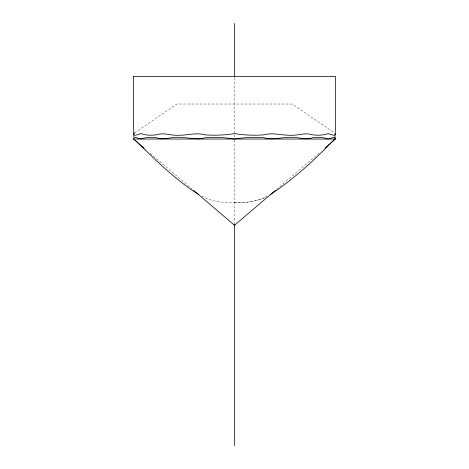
<?xml version="1.0" encoding="UTF-8"?>
<svg xmlns="http://www.w3.org/2000/svg" width="469" height="469" viewBox="0 0 469 469"><rect width="100%" height="100%" fill="white"/><g stroke="black" fill="none" stroke-linecap="round" stroke-linejoin="round"><path stroke-width="0.35" stroke-dasharray="2.35 1.76" d="M276.599 189.347L318.861 153.269M134.644 132.803L176.901 104.024L292.099 104.024L334.356 132.803M234.5 202.567L243.986 202.426C252 202.174 259.926 200.128 267.013 196.376C254.175 203.458 239.178 202.725 225.014 202.426L216.871 201.57L209.367 199.595L201.987 196.376M144.575 148.526L145.689 149.476M150.139 153.269L191.844 188.872M234.5 77.678L234.5 134.105M234.5 134.838L234.5 139.234M234.5 139.967L234.5 224.241"/><path stroke-width="0.7" d="M133.571 76.517L133.501 123.318L133.888 136.801M334.913 138.044L335.446 128.606L335.546 76.517L133.454 76.517M144.018 148.052L133.454 139.029L133.941 137.734L135.394 137.311L141.151 139.029C145.988 137.048 151.288 137.165 156.388 137.734C163.658 140.489 170.915 136.801 178.361 137.311C187.389 137.141 196.241 140.389 205.176 137.734C214.966 136.966 224.809 137.435 234.5 139.029C244.191 137.435 254.034 136.966 263.824 137.734C272.759 140.389 281.611 137.141 290.639 137.311C298.085 136.801 305.342 140.489 312.606 137.734C317.712 137.165 323.012 137.048 327.849 139.029L333.606 137.311L335.059 137.734L335.546 139.029L324.982 148.052M335.546 133.612L335.059 134.843L333.606 135.271L327.849 133.612C322.989 135.494 317.706 135.424 312.606 134.843C305.337 132.223 298.073 135.729 290.639 135.271C281.617 135.406 272.759 132.322 263.824 134.843C254.034 135.623 244.197 135.119 234.5 133.612C224.803 135.119 214.966 135.623 205.176 134.843C196.241 132.322 187.383 135.406 178.361 135.271C170.927 135.729 163.658 132.223 156.388 134.843C151.288 135.424 146.011 135.494 141.151 133.612L135.394 135.271L133.941 134.843L133.454 133.612L134.644 132.803M334.655 138.924C315.432 159.36 294.198 178.742 270.736 194.318M275.491 190.297L234.5 225.284L193.509 190.297M133.454 139.029L335.546 139.029M198.874 194.553C175.019 179.832 155.204 159.472 135.066 140.184M234.5 23.45L234.5 76.945M234.5 224.241L234.5 445.55"/></g></svg>
